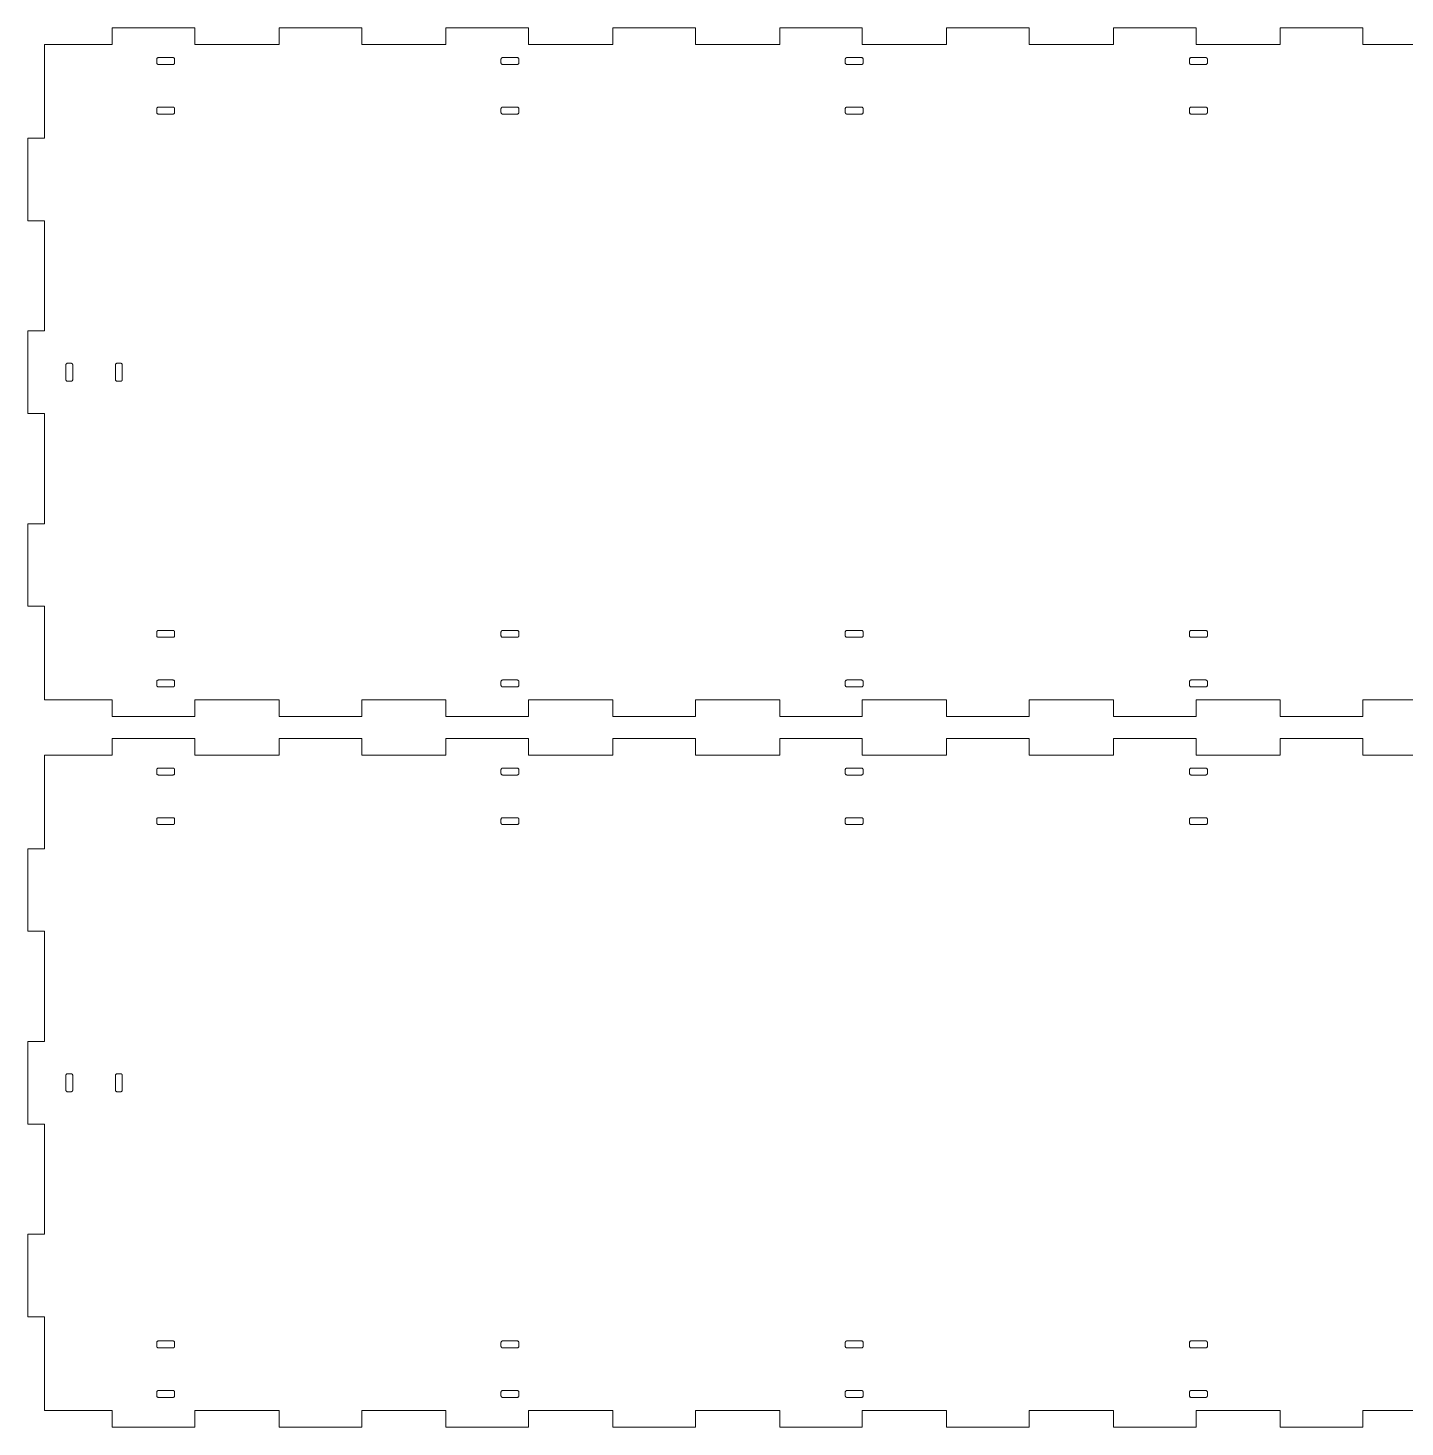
# Model space of a CAD drawing. Header units: millimetres. Extents: x 0 to 3016, y 0 to 750.
# Drawn here: x 2016 to 2516, y 0 to 508 of the extents above; entities that cross this region are included whole.
import ezdxf

# ---------------------------------------------------------------- set-up
doc = ezdxf.new("R2010")
doc.units = ezdxf.units.MM
doc.layers.add('CORTE', color=1, linetype='Continuous', lineweight=0)

msp = doc.modelspace()

# ---------------------------------------------------------------- linework, layer by layer
at = {"layer": 'CORTE'}
for points in [[(2531.294118, 502), (2500.705882, 502), (2500.705882, 508), (2470.705882, 508), (2470.705882, 502), (2440.117647, 502), (2440.117647, 508), (2410.117647, 508), (2410.117647, 502), (2379.529412, 502), (2379.529412, 508), (2349.529412, 508), (2349.529412, 502), (2318.941176, 502), (2318.941176, 508), (2288.941176, 508), (2288.941176, 502), (2258.352941, 502), (2258.352941, 508), (2228.352941, 508), (2228.352941, 502), (2197.764706, 502), (2197.764706, 508), (2167.764706, 508), (2167.764706, 502), (2137.176471, 502), (2137.176471, 508), (2107.176471, 508), (2107.176471, 502), (2076.588235, 502), (2076.588235, 508), (2046.588235, 508), (2046.588235, 502), (2022, 502), (2022, 468), (2016, 468), (2016, 438), (2022, 438), (2022, 398), (2016, 398), (2016, 368), (2022, 368), (2022, 328), (2016, 328), (2016, 298), (2022, 298), (2022, 264), (2022, 264), (2046.588235, 264), (2046.588235, 258), (2076.588235, 258), (2076.588235, 264), (2107.176471, 264), (2107.176471, 258), (2137.176471, 258), (2137.176471, 264), (2167.764706, 264), (2167.764706, 258), (2197.764706, 258), (2197.764706, 264), (2228.352941, 264), (2228.352941, 258), (2258.352941, 258), (2258.352941, 264), (2288.941176, 264), (2288.941176, 258), (2318.941176, 258), (2318.941176, 264), (2349.529412, 264), (2349.529412, 258), (2379.529412, 258), (2379.529412, 264), (2410.117647, 264), (2410.117647, 258), (2440.117647, 258), (2440.117647, 264), (2470.705882, 264), (2470.705882, 258), (2500.705882, 258), (2500.705882, 264), (2531.294118, 264)], [(2531.294118, 244), (2500.705882, 244), (2500.705882, 250), (2470.705882, 250), (2470.705882, 244), (2440.117647, 244), (2440.117647, 250), (2410.117647, 250), (2410.117647, 244), (2379.529412, 244), (2379.529412, 250), (2349.529412, 250), (2349.529412, 244), (2318.941176, 244), (2318.941176, 250), (2288.941176, 250), (2288.941176, 244), (2258.352941, 244), (2258.352941, 250), (2228.352941, 250), (2228.352941, 244), (2197.764706, 244), (2197.764706, 250), (2167.764706, 250), (2167.764706, 244), (2137.176471, 244), (2137.176471, 250), (2107.176471, 250), (2107.176471, 244), (2076.588235, 244), (2076.588235, 250), (2046.588235, 250), (2046.588235, 244), (2022, 244), (2022, 210), (2016, 210), (2016, 180), (2022, 180), (2022, 140), (2016, 140), (2016, 110), (2022, 110), (2022, 70), (2016, 70), (2016, 40), (2022, 40), (2022, 6), (2022, 6), (2046.588235, 6), (2046.588235, 0), (2076.588235, 0), (2076.588235, 6), (2107.176471, 6), (2107.176471, 0), (2137.176471, 0), (2137.176471, 6), (2167.764706, 6), (2167.764706, 0), (2197.764706, 0), (2197.764706, 6), (2228.352941, 6), (2228.352941, 0), (2258.352941, 0), (2258.352941, 6), (2288.941176, 6), (2288.941176, 0), (2318.941176, 0), (2318.941176, 6), (2349.529412, 6), (2349.529412, 0), (2379.529412, 0), (2379.529412, 6), (2410.117647, 6), (2410.117647, 0), (2440.117647, 0), (2440.117647, 6), (2470.705882, 6), (2470.705882, 0), (2500.705882, 0), (2500.705882, 6), (2531.294118, 6)]]:
    msp.add_lwpolyline(points, dxfattribs=at)
for points in [[(2069.25, 496.65), (2069.246227, 496.717179), (2069.234957, 496.783513), (2069.21633, 496.848167), (2069.190581, 496.91033), (2069.158035, 496.969219), (2069.119099, 497.024094), (2069.074264, 497.074264), (2069.024094, 497.119099), (2068.969219, 497.158035), (2068.91033, 497.190581), (2068.848167, 497.21633), (2068.783513, 497.234957), (2068.717179, 497.246227), (2068.65, 497.25), (2063.35, 497.25), (2063.282821, 497.246227), (2063.216487, 497.234957), (2063.151833, 497.21633), (2063.08967, 497.190581), (2063.030781, 497.158035), (2062.975906, 497.119099), (2062.925736, 497.074264), (2062.880901, 497.024094), (2062.841965, 496.969219), (2062.809419, 496.91033), (2062.78367, 496.848167), (2062.765043, 496.783513), (2062.753773, 496.717179), (2062.75, 496.65), (2062.75, 495.35), (2062.753773, 495.282821), (2062.765043, 495.216487), (2062.78367, 495.151833), (2062.809419, 495.08967), (2062.841965, 495.030781), (2062.880901, 494.975906), (2062.925736, 494.925736), (2062.975906, 494.880901), (2063.030781, 494.841965), (2063.08967, 494.809419), (2063.151833, 494.78367), (2063.216487, 494.765043), (2063.282821, 494.753773), (2063.35, 494.75), (2068.65, 494.75), (2068.717179, 494.753773), (2068.783513, 494.765043), (2068.848167, 494.78367), (2068.91033, 494.809419), (2068.969219, 494.841965), (2069.024094, 494.880901), (2069.074264, 494.925736), (2069.119099, 494.975906), (2069.158035, 495.030781), (2069.190581, 495.08967), (2069.21633, 495.151833), (2069.234957, 495.216487), (2069.246227, 495.282821), (2069.25, 495.35)], [(2194.25, 496.65), (2194.246227, 496.717179), (2194.234957, 496.783513), (2194.21633, 496.848167), (2194.190581, 496.91033), (2194.158035, 496.969219), (2194.119099, 497.024094), (2194.074264, 497.074264), (2194.024094, 497.119099), (2193.969219, 497.158035), (2193.91033, 497.190581), (2193.848167, 497.21633), (2193.783513, 497.234957), (2193.717179, 497.246227), (2193.65, 497.25), (2188.35, 497.25), (2188.282821, 497.246227), (2188.216487, 497.234957), (2188.151833, 497.21633), (2188.08967, 497.190581), (2188.030781, 497.158035), (2187.975906, 497.119099), (2187.925736, 497.074264), (2187.880901, 497.024094), (2187.841965, 496.969219), (2187.809419, 496.91033), (2187.78367, 496.848167), (2187.765043, 496.783513), (2187.753773, 496.717179), (2187.75, 496.65), (2187.75, 495.35), (2187.753773, 495.282821), (2187.765043, 495.216487), (2187.78367, 495.151833), (2187.809419, 495.08967), (2187.841965, 495.030781), (2187.880901, 494.975906), (2187.925736, 494.925736), (2187.975906, 494.880901), (2188.030781, 494.841965), (2188.08967, 494.809419), (2188.151833, 494.78367), (2188.216487, 494.765043), (2188.282821, 494.753773), (2188.35, 494.75), (2193.65, 494.75), (2193.717179, 494.753773), (2193.783513, 494.765043), (2193.848167, 494.78367), (2193.91033, 494.809419), (2193.969219, 494.841965), (2194.024094, 494.880901), (2194.074264, 494.925736), (2194.119099, 494.975906), (2194.158035, 495.030781), (2194.190581, 495.08967), (2194.21633, 495.151833), (2194.234957, 495.216487), (2194.246227, 495.282821), (2194.25, 495.35)], [(2319.25, 496.65), (2319.246227, 496.717179), (2319.234957, 496.783513), (2319.21633, 496.848167), (2319.190581, 496.91033), (2319.158035, 496.969219), (2319.119099, 497.024094), (2319.074264, 497.074264), (2319.024094, 497.119099), (2318.969219, 497.158035), (2318.91033, 497.190581), (2318.848167, 497.21633), (2318.783513, 497.234957), (2318.717179, 497.246227), (2318.65, 497.25), (2313.35, 497.25), (2313.282821, 497.246227), (2313.216487, 497.234957), (2313.151833, 497.21633), (2313.08967, 497.190581), (2313.030781, 497.158035), (2312.975906, 497.119099), (2312.925736, 497.074264), (2312.880901, 497.024094), (2312.841965, 496.969219), (2312.809419, 496.91033), (2312.78367, 496.848167), (2312.765043, 496.783513), (2312.753773, 496.717179), (2312.75, 496.65), (2312.75, 495.35), (2312.753773, 495.282821), (2312.765043, 495.216487), (2312.78367, 495.151833), (2312.809419, 495.08967), (2312.841965, 495.030781), (2312.880901, 494.975906), (2312.925736, 494.925736), (2312.975906, 494.880901), (2313.030781, 494.841965), (2313.08967, 494.809419), (2313.151833, 494.78367), (2313.216487, 494.765043), (2313.282821, 494.753773), (2313.35, 494.75), (2318.65, 494.75), (2318.717179, 494.753773), (2318.783513, 494.765043), (2318.848167, 494.78367), (2318.91033, 494.809419), (2318.969219, 494.841965), (2319.024094, 494.880901), (2319.074264, 494.925736), (2319.119099, 494.975906), (2319.158035, 495.030781), (2319.190581, 495.08967), (2319.21633, 495.151833), (2319.234957, 495.216487), (2319.246227, 495.282821), (2319.25, 495.35)], [(2444.25, 496.65), (2444.246227, 496.717179), (2444.234957, 496.783513), (2444.21633, 496.848167), (2444.190581, 496.91033), (2444.158035, 496.969219), (2444.119099, 497.024094), (2444.074264, 497.074264), (2444.024094, 497.119099), (2443.969219, 497.158035), (2443.91033, 497.190581), (2443.848167, 497.21633), (2443.783513, 497.234957), (2443.717179, 497.246227), (2443.65, 497.25), (2438.35, 497.25), (2438.282821, 497.246227), (2438.216487, 497.234957), (2438.151833, 497.21633), (2438.08967, 497.190581), (2438.030781, 497.158035), (2437.975906, 497.119099), (2437.925736, 497.074264), (2437.880901, 497.024094), (2437.841965, 496.969219), (2437.809419, 496.91033), (2437.78367, 496.848167), (2437.765043, 496.783513), (2437.753773, 496.717179), (2437.75, 496.65), (2437.75, 495.35), (2437.753773, 495.282821), (2437.765043, 495.216487), (2437.78367, 495.151833), (2437.809419, 495.08967), (2437.841965, 495.030781), (2437.880901, 494.975906), (2437.925736, 494.925736), (2437.975906, 494.880901), (2438.030781, 494.841965), (2438.08967, 494.809419), (2438.151833, 494.78367), (2438.216487, 494.765043), (2438.282821, 494.753773), (2438.35, 494.75), (2443.65, 494.75), (2443.717179, 494.753773), (2443.783513, 494.765043), (2443.848167, 494.78367), (2443.91033, 494.809419), (2443.969219, 494.841965), (2444.024094, 494.880901), (2444.074264, 494.925736), (2444.119099, 494.975906), (2444.158035, 495.030781), (2444.190581, 495.08967), (2444.21633, 495.151833), (2444.234957, 495.216487), (2444.246227, 495.282821), (2444.25, 495.35)], [(2069.25, 478.65), (2069.246227, 478.717179), (2069.234957, 478.783513), (2069.21633, 478.848167), (2069.190581, 478.91033), (2069.158035, 478.969219), (2069.119099, 479.024094), (2069.074264, 479.074264), (2069.024094, 479.119099), (2068.969219, 479.158035), (2068.91033, 479.190581), (2068.848167, 479.21633), (2068.783513, 479.234957), (2068.717179, 479.246227), (2068.65, 479.25), (2063.35, 479.25), (2063.282821, 479.246227), (2063.216487, 479.234957), (2063.151833, 479.21633), (2063.08967, 479.190581), (2063.030781, 479.158035), (2062.975906, 479.119099), (2062.925736, 479.074264), (2062.880901, 479.024094), (2062.841965, 478.969219), (2062.809419, 478.91033), (2062.78367, 478.848167), (2062.765043, 478.783513), (2062.753773, 478.717179), (2062.75, 478.65), (2062.75, 477.35), (2062.753773, 477.282821), (2062.765043, 477.216487), (2062.78367, 477.151833), (2062.809419, 477.08967), (2062.841965, 477.030781), (2062.880901, 476.975906), (2062.925736, 476.925736), (2062.975906, 476.880901), (2063.030781, 476.841965), (2063.08967, 476.809419), (2063.151833, 476.78367), (2063.216487, 476.765043), (2063.282821, 476.753773), (2063.35, 476.75), (2068.65, 476.75), (2068.717179, 476.753773), (2068.783513, 476.765043), (2068.848167, 476.78367), (2068.91033, 476.809419), (2068.969219, 476.841965), (2069.024094, 476.880901), (2069.074264, 476.925736), (2069.119099, 476.975906), (2069.158035, 477.030781), (2069.190581, 477.08967), (2069.21633, 477.151833), (2069.234957, 477.216487), (2069.246227, 477.282821), (2069.25, 477.35)], [(2194.25, 478.65), (2194.246227, 478.717179), (2194.234957, 478.783513), (2194.21633, 478.848167), (2194.190581, 478.91033), (2194.158035, 478.969219), (2194.119099, 479.024094), (2194.074264, 479.074264), (2194.024094, 479.119099), (2193.969219, 479.158035), (2193.91033, 479.190581), (2193.848167, 479.21633), (2193.783513, 479.234957), (2193.717179, 479.246227), (2193.65, 479.25), (2188.35, 479.25), (2188.282821, 479.246227), (2188.216487, 479.234957), (2188.151833, 479.21633), (2188.08967, 479.190581), (2188.030781, 479.158035), (2187.975906, 479.119099), (2187.925736, 479.074264), (2187.880901, 479.024094), (2187.841965, 478.969219), (2187.809419, 478.91033), (2187.78367, 478.848167), (2187.765043, 478.783513), (2187.753773, 478.717179), (2187.75, 478.65), (2187.75, 477.35), (2187.753773, 477.282821), (2187.765043, 477.216487), (2187.78367, 477.151833), (2187.809419, 477.08967), (2187.841965, 477.030781), (2187.880901, 476.975906), (2187.925736, 476.925736), (2187.975906, 476.880901), (2188.030781, 476.841965), (2188.08967, 476.809419), (2188.151833, 476.78367), (2188.216487, 476.765043), (2188.282821, 476.753773), (2188.35, 476.75), (2193.65, 476.75), (2193.717179, 476.753773), (2193.783513, 476.765043), (2193.848167, 476.78367), (2193.91033, 476.809419), (2193.969219, 476.841965), (2194.024094, 476.880901), (2194.074264, 476.925736), (2194.119099, 476.975906), (2194.158035, 477.030781), (2194.190581, 477.08967), (2194.21633, 477.151833), (2194.234957, 477.216487), (2194.246227, 477.282821), (2194.25, 477.35)], [(2319.25, 478.65), (2319.246227, 478.717179), (2319.234957, 478.783513), (2319.21633, 478.848167), (2319.190581, 478.91033), (2319.158035, 478.969219), (2319.119099, 479.024094), (2319.074264, 479.074264), (2319.024094, 479.119099), (2318.969219, 479.158035), (2318.91033, 479.190581), (2318.848167, 479.21633), (2318.783513, 479.234957), (2318.717179, 479.246227), (2318.65, 479.25), (2313.35, 479.25), (2313.282821, 479.246227), (2313.216487, 479.234957), (2313.151833, 479.21633), (2313.08967, 479.190581), (2313.030781, 479.158035), (2312.975906, 479.119099), (2312.925736, 479.074264), (2312.880901, 479.024094), (2312.841965, 478.969219), (2312.809419, 478.91033), (2312.78367, 478.848167), (2312.765043, 478.783513), (2312.753773, 478.717179), (2312.75, 478.65), (2312.75, 477.35), (2312.753773, 477.282821), (2312.765043, 477.216487), (2312.78367, 477.151833), (2312.809419, 477.08967), (2312.841965, 477.030781), (2312.880901, 476.975906), (2312.925736, 476.925736), (2312.975906, 476.880901), (2313.030781, 476.841965), (2313.08967, 476.809419), (2313.151833, 476.78367), (2313.216487, 476.765043), (2313.282821, 476.753773), (2313.35, 476.75), (2318.65, 476.75), (2318.717179, 476.753773), (2318.783513, 476.765043), (2318.848167, 476.78367), (2318.91033, 476.809419), (2318.969219, 476.841965), (2319.024094, 476.880901), (2319.074264, 476.925736), (2319.119099, 476.975906), (2319.158035, 477.030781), (2319.190581, 477.08967), (2319.21633, 477.151833), (2319.234957, 477.216487), (2319.246227, 477.282821), (2319.25, 477.35)], [(2444.25, 478.65), (2444.246227, 478.717179), (2444.234957, 478.783513), (2444.21633, 478.848167), (2444.190581, 478.91033), (2444.158035, 478.969219), (2444.119099, 479.024094), (2444.074264, 479.074264), (2444.024094, 479.119099), (2443.969219, 479.158035), (2443.91033, 479.190581), (2443.848167, 479.21633), (2443.783513, 479.234957), (2443.717179, 479.246227), (2443.65, 479.25), (2438.35, 479.25), (2438.282821, 479.246227), (2438.216487, 479.234957), (2438.151833, 479.21633), (2438.08967, 479.190581), (2438.030781, 479.158035), (2437.975906, 479.119099), (2437.925736, 479.074264), (2437.880901, 479.024094), (2437.841965, 478.969219), (2437.809419, 478.91033), (2437.78367, 478.848167), (2437.765043, 478.783513), (2437.753773, 478.717179), (2437.75, 478.65), (2437.75, 477.35), (2437.753773, 477.282821), (2437.765043, 477.216487), (2437.78367, 477.151833), (2437.809419, 477.08967), (2437.841965, 477.030781), (2437.880901, 476.975906), (2437.925736, 476.925736), (2437.975906, 476.880901), (2438.030781, 476.841965), (2438.08967, 476.809419), (2438.151833, 476.78367), (2438.216487, 476.765043), (2438.282821, 476.753773), (2438.35, 476.75), (2443.65, 476.75), (2443.717179, 476.753773), (2443.783513, 476.765043), (2443.848167, 476.78367), (2443.91033, 476.809419), (2443.969219, 476.841965), (2444.024094, 476.880901), (2444.074264, 476.925736), (2444.119099, 476.975906), (2444.158035, 477.030781), (2444.190581, 477.08967), (2444.21633, 477.151833), (2444.234957, 477.216487), (2444.246227, 477.282821), (2444.25, 477.35)], [(2032.25, 385.65), (2032.246227, 385.717179), (2032.234957, 385.783513), (2032.21633, 385.848167), (2032.190581, 385.91033), (2032.158035, 385.969219), (2032.119099, 386.024094), (2032.074264, 386.074264), (2032.024094, 386.119099), (2031.969219, 386.158035), (2031.91033, 386.190581), (2031.848167, 386.21633), (2031.783513, 386.234957), (2031.717179, 386.246227), (2031.65, 386.25), (2030.35, 386.25), (2030.282821, 386.246227), (2030.216487, 386.234957), (2030.151833, 386.21633), (2030.08967, 386.190581), (2030.030781, 386.158035), (2029.975906, 386.119099), (2029.925736, 386.074264), (2029.880901, 386.024094), (2029.841965, 385.969219), (2029.809419, 385.91033), (2029.78367, 385.848167), (2029.765043, 385.783513), (2029.753773, 385.717179), (2029.75, 385.65), (2029.75, 380.35), (2029.753773, 380.282821), (2029.765043, 380.216487), (2029.78367, 380.151833), (2029.809419, 380.08967), (2029.841965, 380.030781), (2029.880901, 379.975906), (2029.925736, 379.925736), (2029.975906, 379.880901), (2030.030781, 379.841965), (2030.08967, 379.809419), (2030.151833, 379.78367), (2030.216487, 379.765043), (2030.282821, 379.753773), (2030.35, 379.75), (2031.65, 379.75), (2031.717179, 379.753773), (2031.783513, 379.765043), (2031.848167, 379.78367), (2031.91033, 379.809419), (2031.969219, 379.841965), (2032.024094, 379.880901), (2032.074264, 379.925736), (2032.119099, 379.975906), (2032.158035, 380.030781), (2032.190581, 380.08967), (2032.21633, 380.151833), (2032.234957, 380.216487), (2032.246227, 380.282821), (2032.25, 380.35)], [(2050.25, 385.65), (2050.246227, 385.717179), (2050.234957, 385.783513), (2050.21633, 385.848167), (2050.190581, 385.91033), (2050.158035, 385.969219), (2050.119099, 386.024094), (2050.074264, 386.074264), (2050.024094, 386.119099), (2049.969219, 386.158035), (2049.91033, 386.190581), (2049.848167, 386.21633), (2049.783513, 386.234957), (2049.717179, 386.246227), (2049.65, 386.25), (2048.35, 386.25), (2048.282821, 386.246227), (2048.216487, 386.234957), (2048.151833, 386.21633), (2048.08967, 386.190581), (2048.030781, 386.158035), (2047.975906, 386.119099), (2047.925736, 386.074264), (2047.880901, 386.024094), (2047.841965, 385.969219), (2047.809419, 385.91033), (2047.78367, 385.848167), (2047.765043, 385.783513), (2047.753773, 385.717179), (2047.75, 385.65), (2047.75, 380.35), (2047.753773, 380.282821), (2047.765043, 380.216487), (2047.78367, 380.151833), (2047.809419, 380.08967), (2047.841965, 380.030781), (2047.880901, 379.975906), (2047.925736, 379.925736), (2047.975906, 379.880901), (2048.030781, 379.841965), (2048.08967, 379.809419), (2048.151833, 379.78367), (2048.216487, 379.765043), (2048.282821, 379.753773), (2048.35, 379.75), (2049.65, 379.75), (2049.717179, 379.753773), (2049.783513, 379.765043), (2049.848167, 379.78367), (2049.91033, 379.809419), (2049.969219, 379.841965), (2050.024094, 379.880901), (2050.074264, 379.925736), (2050.119099, 379.975906), (2050.158035, 380.030781), (2050.190581, 380.08967), (2050.21633, 380.151833), (2050.234957, 380.216487), (2050.246227, 380.282821), (2050.25, 380.35)], [(2069.25, 288.65), (2069.246227, 288.717179), (2069.234957, 288.783513), (2069.21633, 288.848167), (2069.190581, 288.91033), (2069.158035, 288.969219), (2069.119099, 289.024094), (2069.074264, 289.074264), (2069.024094, 289.119099), (2068.969219, 289.158035), (2068.91033, 289.190581), (2068.848167, 289.21633), (2068.783513, 289.234957), (2068.717179, 289.246227), (2068.65, 289.25), (2063.35, 289.25), (2063.282821, 289.246227), (2063.216487, 289.234957), (2063.151833, 289.21633), (2063.08967, 289.190581), (2063.030781, 289.158035), (2062.975906, 289.119099), (2062.925736, 289.074264), (2062.880901, 289.024094), (2062.841965, 288.969219), (2062.809419, 288.91033), (2062.78367, 288.848167), (2062.765043, 288.783513), (2062.753773, 288.717179), (2062.75, 288.65), (2062.75, 287.35), (2062.753773, 287.282821), (2062.765043, 287.216487), (2062.78367, 287.151833), (2062.809419, 287.08967), (2062.841965, 287.030781), (2062.880901, 286.975906), (2062.925736, 286.925736), (2062.975906, 286.880901), (2063.030781, 286.841965), (2063.08967, 286.809419), (2063.151833, 286.78367), (2063.216487, 286.765043), (2063.282821, 286.753773), (2063.35, 286.75), (2068.65, 286.75), (2068.717179, 286.753773), (2068.783513, 286.765043), (2068.848167, 286.78367), (2068.91033, 286.809419), (2068.969219, 286.841965), (2069.024094, 286.880901), (2069.074264, 286.925736), (2069.119099, 286.975906), (2069.158035, 287.030781), (2069.190581, 287.08967), (2069.21633, 287.151833), (2069.234957, 287.216487), (2069.246227, 287.282821), (2069.25, 287.35)], [(2194.25, 288.65), (2194.246227, 288.717179), (2194.234957, 288.783513), (2194.21633, 288.848167), (2194.190581, 288.91033), (2194.158035, 288.969219), (2194.119099, 289.024094), (2194.074264, 289.074264), (2194.024094, 289.119099), (2193.969219, 289.158035), (2193.91033, 289.190581), (2193.848167, 289.21633), (2193.783513, 289.234957), (2193.717179, 289.246227), (2193.65, 289.25), (2188.35, 289.25), (2188.282821, 289.246227), (2188.216487, 289.234957), (2188.151833, 289.21633), (2188.08967, 289.190581), (2188.030781, 289.158035), (2187.975906, 289.119099), (2187.925736, 289.074264), (2187.880901, 289.024094), (2187.841965, 288.969219), (2187.809419, 288.91033), (2187.78367, 288.848167), (2187.765043, 288.783513), (2187.753773, 288.717179), (2187.75, 288.65), (2187.75, 287.35), (2187.753773, 287.282821), (2187.765043, 287.216487), (2187.78367, 287.151833), (2187.809419, 287.08967), (2187.841965, 287.030781), (2187.880901, 286.975906), (2187.925736, 286.925736), (2187.975906, 286.880901), (2188.030781, 286.841965), (2188.08967, 286.809419), (2188.151833, 286.78367), (2188.216487, 286.765043), (2188.282821, 286.753773), (2188.35, 286.75), (2193.65, 286.75), (2193.717179, 286.753773), (2193.783513, 286.765043), (2193.848167, 286.78367), (2193.91033, 286.809419), (2193.969219, 286.841965), (2194.024094, 286.880901), (2194.074264, 286.925736), (2194.119099, 286.975906), (2194.158035, 287.030781), (2194.190581, 287.08967), (2194.21633, 287.151833), (2194.234957, 287.216487), (2194.246227, 287.282821), (2194.25, 287.35)], [(2319.25, 288.65), (2319.246227, 288.717179), (2319.234957, 288.783513), (2319.21633, 288.848167), (2319.190581, 288.91033), (2319.158035, 288.969219), (2319.119099, 289.024094), (2319.074264, 289.074264), (2319.024094, 289.119099), (2318.969219, 289.158035), (2318.91033, 289.190581), (2318.848167, 289.21633), (2318.783513, 289.234957), (2318.717179, 289.246227), (2318.65, 289.25), (2313.35, 289.25), (2313.282821, 289.246227), (2313.216487, 289.234957), (2313.151833, 289.21633), (2313.08967, 289.190581), (2313.030781, 289.158035), (2312.975906, 289.119099), (2312.925736, 289.074264), (2312.880901, 289.024094), (2312.841965, 288.969219), (2312.809419, 288.91033), (2312.78367, 288.848167), (2312.765043, 288.783513), (2312.753773, 288.717179), (2312.75, 288.65), (2312.75, 287.35), (2312.753773, 287.282821), (2312.765043, 287.216487), (2312.78367, 287.151833), (2312.809419, 287.08967), (2312.841965, 287.030781), (2312.880901, 286.975906), (2312.925736, 286.925736), (2312.975906, 286.880901), (2313.030781, 286.841965), (2313.08967, 286.809419), (2313.151833, 286.78367), (2313.216487, 286.765043), (2313.282821, 286.753773), (2313.35, 286.75), (2318.65, 286.75), (2318.717179, 286.753773), (2318.783513, 286.765043), (2318.848167, 286.78367), (2318.91033, 286.809419), (2318.969219, 286.841965), (2319.024094, 286.880901), (2319.074264, 286.925736), (2319.119099, 286.975906), (2319.158035, 287.030781), (2319.190581, 287.08967), (2319.21633, 287.151833), (2319.234957, 287.216487), (2319.246227, 287.282821), (2319.25, 287.35)], [(2444.25, 288.65), (2444.246227, 288.717179), (2444.234957, 288.783513), (2444.21633, 288.848167), (2444.190581, 288.91033), (2444.158035, 288.969219), (2444.119099, 289.024094), (2444.074264, 289.074264), (2444.024094, 289.119099), (2443.969219, 289.158035), (2443.91033, 289.190581), (2443.848167, 289.21633), (2443.783513, 289.234957), (2443.717179, 289.246227), (2443.65, 289.25), (2438.35, 289.25), (2438.282821, 289.246227), (2438.216487, 289.234957), (2438.151833, 289.21633), (2438.08967, 289.190581), (2438.030781, 289.158035), (2437.975906, 289.119099), (2437.925736, 289.074264), (2437.880901, 289.024094), (2437.841965, 288.969219), (2437.809419, 288.91033), (2437.78367, 288.848167), (2437.765043, 288.783513), (2437.753773, 288.717179), (2437.75, 288.65), (2437.75, 287.35), (2437.753773, 287.282821), (2437.765043, 287.216487), (2437.78367, 287.151833), (2437.809419, 287.08967), (2437.841965, 287.030781), (2437.880901, 286.975906), (2437.925736, 286.925736), (2437.975906, 286.880901), (2438.030781, 286.841965), (2438.08967, 286.809419), (2438.151833, 286.78367), (2438.216487, 286.765043), (2438.282821, 286.753773), (2438.35, 286.75), (2443.65, 286.75), (2443.717179, 286.753773), (2443.783513, 286.765043), (2443.848167, 286.78367), (2443.91033, 286.809419), (2443.969219, 286.841965), (2444.024094, 286.880901), (2444.074264, 286.925736), (2444.119099, 286.975906), (2444.158035, 287.030781), (2444.190581, 287.08967), (2444.21633, 287.151833), (2444.234957, 287.216487), (2444.246227, 287.282821), (2444.25, 287.35)], [(2069.25, 270.65), (2069.246227, 270.717179), (2069.234957, 270.783513), (2069.21633, 270.848167), (2069.190581, 270.91033), (2069.158035, 270.969219), (2069.119099, 271.024094), (2069.074264, 271.074264), (2069.024094, 271.119099), (2068.969219, 271.158035), (2068.91033, 271.190581), (2068.848167, 271.21633), (2068.783513, 271.234957), (2068.717179, 271.246227), (2068.65, 271.25), (2063.35, 271.25), (2063.282821, 271.246227), (2063.216487, 271.234957), (2063.151833, 271.21633), (2063.08967, 271.190581), (2063.030781, 271.158035), (2062.975906, 271.119099), (2062.925736, 271.074264), (2062.880901, 271.024094), (2062.841965, 270.969219), (2062.809419, 270.91033), (2062.78367, 270.848167), (2062.765043, 270.783513), (2062.753773, 270.717179), (2062.75, 270.65), (2062.75, 269.35), (2062.753773, 269.282821), (2062.765043, 269.216487), (2062.78367, 269.151833), (2062.809419, 269.08967), (2062.841965, 269.030781), (2062.880901, 268.975906), (2062.925736, 268.925736), (2062.975906, 268.880901), (2063.030781, 268.841965), (2063.08967, 268.809419), (2063.151833, 268.78367), (2063.216487, 268.765043), (2063.282821, 268.753773), (2063.35, 268.75), (2068.65, 268.75), (2068.717179, 268.753773), (2068.783513, 268.765043), (2068.848167, 268.78367), (2068.91033, 268.809419), (2068.969219, 268.841965), (2069.024094, 268.880901), (2069.074264, 268.925736), (2069.119099, 268.975906), (2069.158035, 269.030781), (2069.190581, 269.08967), (2069.21633, 269.151833), (2069.234957, 269.216487), (2069.246227, 269.282821), (2069.25, 269.35)], [(2194.25, 270.65), (2194.246227, 270.717179), (2194.234957, 270.783513), (2194.21633, 270.848167), (2194.190581, 270.91033), (2194.158035, 270.969219), (2194.119099, 271.024094), (2194.074264, 271.074264), (2194.024094, 271.119099), (2193.969219, 271.158035), (2193.91033, 271.190581), (2193.848167, 271.21633), (2193.783513, 271.234957), (2193.717179, 271.246227), (2193.65, 271.25), (2188.35, 271.25), (2188.282821, 271.246227), (2188.216487, 271.234957), (2188.151833, 271.21633), (2188.08967, 271.190581), (2188.030781, 271.158035), (2187.975906, 271.119099), (2187.925736, 271.074264), (2187.880901, 271.024094), (2187.841965, 270.969219), (2187.809419, 270.91033), (2187.78367, 270.848167), (2187.765043, 270.783513), (2187.753773, 270.717179), (2187.75, 270.65), (2187.75, 269.35), (2187.753773, 269.282821), (2187.765043, 269.216487), (2187.78367, 269.151833), (2187.809419, 269.08967), (2187.841965, 269.030781), (2187.880901, 268.975906), (2187.925736, 268.925736), (2187.975906, 268.880901), (2188.030781, 268.841965), (2188.08967, 268.809419), (2188.151833, 268.78367), (2188.216487, 268.765043), (2188.282821, 268.753773), (2188.35, 268.75), (2193.65, 268.75), (2193.717179, 268.753773), (2193.783513, 268.765043), (2193.848167, 268.78367), (2193.91033, 268.809419), (2193.969219, 268.841965), (2194.024094, 268.880901), (2194.074264, 268.925736), (2194.119099, 268.975906), (2194.158035, 269.030781), (2194.190581, 269.08967), (2194.21633, 269.151833), (2194.234957, 269.216487), (2194.246227, 269.282821), (2194.25, 269.35)], [(2319.25, 270.65), (2319.246227, 270.717179), (2319.234957, 270.783513), (2319.21633, 270.848167), (2319.190581, 270.91033), (2319.158035, 270.969219), (2319.119099, 271.024094), (2319.074264, 271.074264), (2319.024094, 271.119099), (2318.969219, 271.158035), (2318.91033, 271.190581), (2318.848167, 271.21633), (2318.783513, 271.234957), (2318.717179, 271.246227), (2318.65, 271.25), (2313.35, 271.25), (2313.282821, 271.246227), (2313.216487, 271.234957), (2313.151833, 271.21633), (2313.08967, 271.190581), (2313.030781, 271.158035), (2312.975906, 271.119099), (2312.925736, 271.074264), (2312.880901, 271.024094), (2312.841965, 270.969219), (2312.809419, 270.91033), (2312.78367, 270.848167), (2312.765043, 270.783513), (2312.753773, 270.717179), (2312.75, 270.65), (2312.75, 269.35), (2312.753773, 269.282821), (2312.765043, 269.216487), (2312.78367, 269.151833), (2312.809419, 269.08967), (2312.841965, 269.030781), (2312.880901, 268.975906), (2312.925736, 268.925736), (2312.975906, 268.880901), (2313.030781, 268.841965), (2313.08967, 268.809419), (2313.151833, 268.78367), (2313.216487, 268.765043), (2313.282821, 268.753773), (2313.35, 268.75), (2318.65, 268.75), (2318.717179, 268.753773), (2318.783513, 268.765043), (2318.848167, 268.78367), (2318.91033, 268.809419), (2318.969219, 268.841965), (2319.024094, 268.880901), (2319.074264, 268.925736), (2319.119099, 268.975906), (2319.158035, 269.030781), (2319.190581, 269.08967), (2319.21633, 269.151833), (2319.234957, 269.216487), (2319.246227, 269.282821), (2319.25, 269.35)], [(2444.25, 270.65), (2444.246227, 270.717179), (2444.234957, 270.783513), (2444.21633, 270.848167), (2444.190581, 270.91033), (2444.158035, 270.969219), (2444.119099, 271.024094), (2444.074264, 271.074264), (2444.024094, 271.119099), (2443.969219, 271.158035), (2443.91033, 271.190581), (2443.848167, 271.21633), (2443.783513, 271.234957), (2443.717179, 271.246227), (2443.65, 271.25), (2438.35, 271.25), (2438.282821, 271.246227), (2438.216487, 271.234957), (2438.151833, 271.21633), (2438.08967, 271.190581), (2438.030781, 271.158035), (2437.975906, 271.119099), (2437.925736, 271.074264), (2437.880901, 271.024094), (2437.841965, 270.969219), (2437.809419, 270.91033), (2437.78367, 270.848167), (2437.765043, 270.783513), (2437.753773, 270.717179), (2437.75, 270.65), (2437.75, 269.35), (2437.753773, 269.282821), (2437.765043, 269.216487), (2437.78367, 269.151833), (2437.809419, 269.08967), (2437.841965, 269.030781), (2437.880901, 268.975906), (2437.925736, 268.925736), (2437.975906, 268.880901), (2438.030781, 268.841965), (2438.08967, 268.809419), (2438.151833, 268.78367), (2438.216487, 268.765043), (2438.282821, 268.753773), (2438.35, 268.75), (2443.65, 268.75), (2443.717179, 268.753773), (2443.783513, 268.765043), (2443.848167, 268.78367), (2443.91033, 268.809419), (2443.969219, 268.841965), (2444.024094, 268.880901), (2444.074264, 268.925736), (2444.119099, 268.975906), (2444.158035, 269.030781), (2444.190581, 269.08967), (2444.21633, 269.151833), (2444.234957, 269.216487), (2444.246227, 269.282821), (2444.25, 269.35)], [(2069.25, 238.65), (2069.246227, 238.717179), (2069.234957, 238.783513), (2069.21633, 238.848167), (2069.190581, 238.91033), (2069.158035, 238.969219), (2069.119099, 239.024094), (2069.074264, 239.074264), (2069.024094, 239.119099), (2068.969219, 239.158035), (2068.91033, 239.190581), (2068.848167, 239.21633), (2068.783513, 239.234957), (2068.717179, 239.246227), (2068.65, 239.25), (2063.35, 239.25), (2063.282821, 239.246227), (2063.216487, 239.234957), (2063.151833, 239.21633), (2063.08967, 239.190581), (2063.030781, 239.158035), (2062.975906, 239.119099), (2062.925736, 239.074264), (2062.880901, 239.024094), (2062.841965, 238.969219), (2062.809419, 238.91033), (2062.78367, 238.848167), (2062.765043, 238.783513), (2062.753773, 238.717179), (2062.75, 238.65), (2062.75, 237.35), (2062.753773, 237.282821), (2062.765043, 237.216487), (2062.78367, 237.151833), (2062.809419, 237.08967), (2062.841965, 237.030781), (2062.880901, 236.975906), (2062.925736, 236.925736), (2062.975906, 236.880901), (2063.030781, 236.841965), (2063.08967, 236.809419), (2063.151833, 236.78367), (2063.216487, 236.765043), (2063.282821, 236.753773), (2063.35, 236.75), (2068.65, 236.75), (2068.717179, 236.753773), (2068.783513, 236.765043), (2068.848167, 236.78367), (2068.91033, 236.809419), (2068.969219, 236.841965), (2069.024094, 236.880901), (2069.074264, 236.925736), (2069.119099, 236.975906), (2069.158035, 237.030781), (2069.190581, 237.08967), (2069.21633, 237.151833), (2069.234957, 237.216487), (2069.246227, 237.282821), (2069.25, 237.35)], [(2194.25, 238.65), (2194.246227, 238.717179), (2194.234957, 238.783513), (2194.21633, 238.848167), (2194.190581, 238.91033), (2194.158035, 238.969219), (2194.119099, 239.024094), (2194.074264, 239.074264), (2194.024094, 239.119099), (2193.969219, 239.158035), (2193.91033, 239.190581), (2193.848167, 239.21633), (2193.783513, 239.234957), (2193.717179, 239.246227), (2193.65, 239.25), (2188.35, 239.25), (2188.282821, 239.246227), (2188.216487, 239.234957), (2188.151833, 239.21633), (2188.08967, 239.190581), (2188.030781, 239.158035), (2187.975906, 239.119099), (2187.925736, 239.074264), (2187.880901, 239.024094), (2187.841965, 238.969219), (2187.809419, 238.91033), (2187.78367, 238.848167), (2187.765043, 238.783513), (2187.753773, 238.717179), (2187.75, 238.65), (2187.75, 237.35), (2187.753773, 237.282821), (2187.765043, 237.216487), (2187.78367, 237.151833), (2187.809419, 237.08967), (2187.841965, 237.030781), (2187.880901, 236.975906), (2187.925736, 236.925736), (2187.975906, 236.880901), (2188.030781, 236.841965), (2188.08967, 236.809419), (2188.151833, 236.78367), (2188.216487, 236.765043), (2188.282821, 236.753773), (2188.35, 236.75), (2193.65, 236.75), (2193.717179, 236.753773), (2193.783513, 236.765043), (2193.848167, 236.78367), (2193.91033, 236.809419), (2193.969219, 236.841965), (2194.024094, 236.880901), (2194.074264, 236.925736), (2194.119099, 236.975906), (2194.158035, 237.030781), (2194.190581, 237.08967), (2194.21633, 237.151833), (2194.234957, 237.216487), (2194.246227, 237.282821), (2194.25, 237.35)], [(2319.25, 238.65), (2319.246227, 238.717179), (2319.234957, 238.783513), (2319.21633, 238.848167), (2319.190581, 238.91033), (2319.158035, 238.969219), (2319.119099, 239.024094), (2319.074264, 239.074264), (2319.024094, 239.119099), (2318.969219, 239.158035), (2318.91033, 239.190581), (2318.848167, 239.21633), (2318.783513, 239.234957), (2318.717179, 239.246227), (2318.65, 239.25), (2313.35, 239.25), (2313.282821, 239.246227), (2313.216487, 239.234957), (2313.151833, 239.21633), (2313.08967, 239.190581), (2313.030781, 239.158035), (2312.975906, 239.119099), (2312.925736, 239.074264), (2312.880901, 239.024094), (2312.841965, 238.969219), (2312.809419, 238.91033), (2312.78367, 238.848167), (2312.765043, 238.783513), (2312.753773, 238.717179), (2312.75, 238.65), (2312.75, 237.35), (2312.753773, 237.282821), (2312.765043, 237.216487), (2312.78367, 237.151833), (2312.809419, 237.08967), (2312.841965, 237.030781), (2312.880901, 236.975906), (2312.925736, 236.925736), (2312.975906, 236.880901), (2313.030781, 236.841965), (2313.08967, 236.809419), (2313.151833, 236.78367), (2313.216487, 236.765043), (2313.282821, 236.753773), (2313.35, 236.75), (2318.65, 236.75), (2318.717179, 236.753773), (2318.783513, 236.765043), (2318.848167, 236.78367), (2318.91033, 236.809419), (2318.969219, 236.841965), (2319.024094, 236.880901), (2319.074264, 236.925736), (2319.119099, 236.975906), (2319.158035, 237.030781), (2319.190581, 237.08967), (2319.21633, 237.151833), (2319.234957, 237.216487), (2319.246227, 237.282821), (2319.25, 237.35)], [(2444.25, 238.65), (2444.246227, 238.717179), (2444.234957, 238.783513), (2444.21633, 238.848167), (2444.190581, 238.91033), (2444.158035, 238.969219), (2444.119099, 239.024094), (2444.074264, 239.074264), (2444.024094, 239.119099), (2443.969219, 239.158035), (2443.91033, 239.190581), (2443.848167, 239.21633), (2443.783513, 239.234957), (2443.717179, 239.246227), (2443.65, 239.25), (2438.35, 239.25), (2438.282821, 239.246227), (2438.216487, 239.234957), (2438.151833, 239.21633), (2438.08967, 239.190581), (2438.030781, 239.158035), (2437.975906, 239.119099), (2437.925736, 239.074264), (2437.880901, 239.024094), (2437.841965, 238.969219), (2437.809419, 238.91033), (2437.78367, 238.848167), (2437.765043, 238.783513), (2437.753773, 238.717179), (2437.75, 238.65), (2437.75, 237.35), (2437.753773, 237.282821), (2437.765043, 237.216487), (2437.78367, 237.151833), (2437.809419, 237.08967), (2437.841965, 237.030781), (2437.880901, 236.975906), (2437.925736, 236.925736), (2437.975906, 236.880901), (2438.030781, 236.841965), (2438.08967, 236.809419), (2438.151833, 236.78367), (2438.216487, 236.765043), (2438.282821, 236.753773), (2438.35, 236.75), (2443.65, 236.75), (2443.717179, 236.753773), (2443.783513, 236.765043), (2443.848167, 236.78367), (2443.91033, 236.809419), (2443.969219, 236.841965), (2444.024094, 236.880901), (2444.074264, 236.925736), (2444.119099, 236.975906), (2444.158035, 237.030781), (2444.190581, 237.08967), (2444.21633, 237.151833), (2444.234957, 237.216487), (2444.246227, 237.282821), (2444.25, 237.35)], [(2069.25, 220.65), (2069.246227, 220.717179), (2069.234957, 220.783513), (2069.21633, 220.848167), (2069.190581, 220.91033), (2069.158035, 220.969219), (2069.119099, 221.024094), (2069.074264, 221.074264), (2069.024094, 221.119099), (2068.969219, 221.158035), (2068.91033, 221.190581), (2068.848167, 221.21633), (2068.783513, 221.234957), (2068.717179, 221.246227), (2068.65, 221.25), (2063.35, 221.25), (2063.282821, 221.246227), (2063.216487, 221.234957), (2063.151833, 221.21633), (2063.08967, 221.190581), (2063.030781, 221.158035), (2062.975906, 221.119099), (2062.925736, 221.074264), (2062.880901, 221.024094), (2062.841965, 220.969219), (2062.809419, 220.91033), (2062.78367, 220.848167), (2062.765043, 220.783513), (2062.753773, 220.717179), (2062.75, 220.65), (2062.75, 219.35), (2062.753773, 219.282821), (2062.765043, 219.216487), (2062.78367, 219.151833), (2062.809419, 219.08967), (2062.841965, 219.030781), (2062.880901, 218.975906), (2062.925736, 218.925736), (2062.975906, 218.880901), (2063.030781, 218.841965), (2063.08967, 218.809419), (2063.151833, 218.78367), (2063.216487, 218.765043), (2063.282821, 218.753773), (2063.35, 218.75), (2068.65, 218.75), (2068.717179, 218.753773), (2068.783513, 218.765043), (2068.848167, 218.78367), (2068.91033, 218.809419), (2068.969219, 218.841965), (2069.024094, 218.880901), (2069.074264, 218.925736), (2069.119099, 218.975906), (2069.158035, 219.030781), (2069.190581, 219.08967), (2069.21633, 219.151833), (2069.234957, 219.216487), (2069.246227, 219.282821), (2069.25, 219.35)], [(2194.25, 220.65), (2194.246227, 220.717179), (2194.234957, 220.783513), (2194.21633, 220.848167), (2194.190581, 220.91033), (2194.158035, 220.969219), (2194.119099, 221.024094), (2194.074264, 221.074264), (2194.024094, 221.119099), (2193.969219, 221.158035), (2193.91033, 221.190581), (2193.848167, 221.21633), (2193.783513, 221.234957), (2193.717179, 221.246227), (2193.65, 221.25), (2188.35, 221.25), (2188.282821, 221.246227), (2188.216487, 221.234957), (2188.151833, 221.21633), (2188.08967, 221.190581), (2188.030781, 221.158035), (2187.975906, 221.119099), (2187.925736, 221.074264), (2187.880901, 221.024094), (2187.841965, 220.969219), (2187.809419, 220.91033), (2187.78367, 220.848167), (2187.765043, 220.783513), (2187.753773, 220.717179), (2187.75, 220.65), (2187.75, 219.35), (2187.753773, 219.282821), (2187.765043, 219.216487), (2187.78367, 219.151833), (2187.809419, 219.08967), (2187.841965, 219.030781), (2187.880901, 218.975906), (2187.925736, 218.925736), (2187.975906, 218.880901), (2188.030781, 218.841965), (2188.08967, 218.809419), (2188.151833, 218.78367), (2188.216487, 218.765043), (2188.282821, 218.753773), (2188.35, 218.75), (2193.65, 218.75), (2193.717179, 218.753773), (2193.783513, 218.765043), (2193.848167, 218.78367), (2193.91033, 218.809419), (2193.969219, 218.841965), (2194.024094, 218.880901), (2194.074264, 218.925736), (2194.119099, 218.975906), (2194.158035, 219.030781), (2194.190581, 219.08967), (2194.21633, 219.151833), (2194.234957, 219.216487), (2194.246227, 219.282821), (2194.25, 219.35)], [(2319.25, 220.65), (2319.246227, 220.717179), (2319.234957, 220.783513), (2319.21633, 220.848167), (2319.190581, 220.91033), (2319.158035, 220.969219), (2319.119099, 221.024094), (2319.074264, 221.074264), (2319.024094, 221.119099), (2318.969219, 221.158035), (2318.91033, 221.190581), (2318.848167, 221.21633), (2318.783513, 221.234957), (2318.717179, 221.246227), (2318.65, 221.25), (2313.35, 221.25), (2313.282821, 221.246227), (2313.216487, 221.234957), (2313.151833, 221.21633), (2313.08967, 221.190581), (2313.030781, 221.158035), (2312.975906, 221.119099), (2312.925736, 221.074264), (2312.880901, 221.024094), (2312.841965, 220.969219), (2312.809419, 220.91033), (2312.78367, 220.848167), (2312.765043, 220.783513), (2312.753773, 220.717179), (2312.75, 220.65), (2312.75, 219.35), (2312.753773, 219.282821), (2312.765043, 219.216487), (2312.78367, 219.151833), (2312.809419, 219.08967), (2312.841965, 219.030781), (2312.880901, 218.975906), (2312.925736, 218.925736), (2312.975906, 218.880901), (2313.030781, 218.841965), (2313.08967, 218.809419), (2313.151833, 218.78367), (2313.216487, 218.765043), (2313.282821, 218.753773), (2313.35, 218.75), (2318.65, 218.75), (2318.717179, 218.753773), (2318.783513, 218.765043), (2318.848167, 218.78367), (2318.91033, 218.809419), (2318.969219, 218.841965), (2319.024094, 218.880901), (2319.074264, 218.925736), (2319.119099, 218.975906), (2319.158035, 219.030781), (2319.190581, 219.08967), (2319.21633, 219.151833), (2319.234957, 219.216487), (2319.246227, 219.282821), (2319.25, 219.35)], [(2444.25, 220.65), (2444.246227, 220.717179), (2444.234957, 220.783513), (2444.21633, 220.848167), (2444.190581, 220.91033), (2444.158035, 220.969219), (2444.119099, 221.024094), (2444.074264, 221.074264), (2444.024094, 221.119099), (2443.969219, 221.158035), (2443.91033, 221.190581), (2443.848167, 221.21633), (2443.783513, 221.234957), (2443.717179, 221.246227), (2443.65, 221.25), (2438.35, 221.25), (2438.282821, 221.246227), (2438.216487, 221.234957), (2438.151833, 221.21633), (2438.08967, 221.190581), (2438.030781, 221.158035), (2437.975906, 221.119099), (2437.925736, 221.074264), (2437.880901, 221.024094), (2437.841965, 220.969219), (2437.809419, 220.91033), (2437.78367, 220.848167), (2437.765043, 220.783513), (2437.753773, 220.717179), (2437.75, 220.65), (2437.75, 219.35), (2437.753773, 219.282821), (2437.765043, 219.216487), (2437.78367, 219.151833), (2437.809419, 219.08967), (2437.841965, 219.030781), (2437.880901, 218.975906), (2437.925736, 218.925736), (2437.975906, 218.880901), (2438.030781, 218.841965), (2438.08967, 218.809419), (2438.151833, 218.78367), (2438.216487, 218.765043), (2438.282821, 218.753773), (2438.35, 218.75), (2443.65, 218.75), (2443.717179, 218.753773), (2443.783513, 218.765043), (2443.848167, 218.78367), (2443.91033, 218.809419), (2443.969219, 218.841965), (2444.024094, 218.880901), (2444.074264, 218.925736), (2444.119099, 218.975906), (2444.158035, 219.030781), (2444.190581, 219.08967), (2444.21633, 219.151833), (2444.234957, 219.216487), (2444.246227, 219.282821), (2444.25, 219.35)], [(2032.25, 127.65), (2032.246227, 127.717179), (2032.234957, 127.783513), (2032.21633, 127.848167), (2032.190581, 127.91033), (2032.158035, 127.969219), (2032.119099, 128.024094), (2032.074264, 128.074264), (2032.024094, 128.119099), (2031.969219, 128.158035), (2031.91033, 128.190581), (2031.848167, 128.21633), (2031.783513, 128.234957), (2031.717179, 128.246227), (2031.65, 128.25), (2030.35, 128.25), (2030.282821, 128.246227), (2030.216487, 128.234957), (2030.151833, 128.21633), (2030.08967, 128.190581), (2030.030781, 128.158035), (2029.975906, 128.119099), (2029.925736, 128.074264), (2029.880901, 128.024094), (2029.841965, 127.969219), (2029.809419, 127.91033), (2029.78367, 127.848167), (2029.765043, 127.783513), (2029.753773, 127.717179), (2029.75, 127.65), (2029.75, 122.35), (2029.753773, 122.282821), (2029.765043, 122.216487), (2029.78367, 122.151833), (2029.809419, 122.08967), (2029.841965, 122.030781), (2029.880901, 121.975906), (2029.925736, 121.925736), (2029.975906, 121.880901), (2030.030781, 121.841965), (2030.08967, 121.809419), (2030.151833, 121.78367), (2030.216487, 121.765043), (2030.282821, 121.753773), (2030.35, 121.75), (2031.65, 121.75), (2031.717179, 121.753773), (2031.783513, 121.765043), (2031.848167, 121.78367), (2031.91033, 121.809419), (2031.969219, 121.841965), (2032.024094, 121.880901), (2032.074264, 121.925736), (2032.119099, 121.975906), (2032.158035, 122.030781), (2032.190581, 122.08967), (2032.21633, 122.151833), (2032.234957, 122.216487), (2032.246227, 122.282821), (2032.25, 122.35)], [(2050.25, 127.65), (2050.246227, 127.717179), (2050.234957, 127.783513), (2050.21633, 127.848167), (2050.190581, 127.91033), (2050.158035, 127.969219), (2050.119099, 128.024094), (2050.074264, 128.074264), (2050.024094, 128.119099), (2049.969219, 128.158035), (2049.91033, 128.190581), (2049.848167, 128.21633), (2049.783513, 128.234957), (2049.717179, 128.246227), (2049.65, 128.25), (2048.35, 128.25), (2048.282821, 128.246227), (2048.216487, 128.234957), (2048.151833, 128.21633), (2048.08967, 128.190581), (2048.030781, 128.158035), (2047.975906, 128.119099), (2047.925736, 128.074264), (2047.880901, 128.024094), (2047.841965, 127.969219), (2047.809419, 127.91033), (2047.78367, 127.848167), (2047.765043, 127.783513), (2047.753773, 127.717179), (2047.75, 127.65), (2047.75, 122.35), (2047.753773, 122.282821), (2047.765043, 122.216487), (2047.78367, 122.151833), (2047.809419, 122.08967), (2047.841965, 122.030781), (2047.880901, 121.975906), (2047.925736, 121.925736), (2047.975906, 121.880901), (2048.030781, 121.841965), (2048.08967, 121.809419), (2048.151833, 121.78367), (2048.216487, 121.765043), (2048.282821, 121.753773), (2048.35, 121.75), (2049.65, 121.75), (2049.717179, 121.753773), (2049.783513, 121.765043), (2049.848167, 121.78367), (2049.91033, 121.809419), (2049.969219, 121.841965), (2050.024094, 121.880901), (2050.074264, 121.925736), (2050.119099, 121.975906), (2050.158035, 122.030781), (2050.190581, 122.08967), (2050.21633, 122.151833), (2050.234957, 122.216487), (2050.246227, 122.282821), (2050.25, 122.35)], [(2069.25, 30.65), (2069.246227, 30.717179), (2069.234957, 30.783513), (2069.21633, 30.848167), (2069.190581, 30.91033), (2069.158035, 30.969219), (2069.119099, 31.024094), (2069.074264, 31.074264), (2069.024094, 31.119099), (2068.969219, 31.158035), (2068.91033, 31.190581), (2068.848167, 31.21633), (2068.783513, 31.234957), (2068.717179, 31.246227), (2068.65, 31.25), (2063.35, 31.25), (2063.282821, 31.246227), (2063.216487, 31.234957), (2063.151833, 31.21633), (2063.08967, 31.190581), (2063.030781, 31.158035), (2062.975906, 31.119099), (2062.925736, 31.074264), (2062.880901, 31.024094), (2062.841965, 30.969219), (2062.809419, 30.91033), (2062.78367, 30.848167), (2062.765043, 30.783513), (2062.753773, 30.717179), (2062.75, 30.65), (2062.75, 29.35), (2062.753773, 29.282821), (2062.765043, 29.216487), (2062.78367, 29.151833), (2062.809419, 29.08967), (2062.841965, 29.030781), (2062.880901, 28.975906), (2062.925736, 28.925736), (2062.975906, 28.880901), (2063.030781, 28.841965), (2063.08967, 28.809419), (2063.151833, 28.78367), (2063.216487, 28.765043), (2063.282821, 28.753773), (2063.35, 28.75), (2068.65, 28.75), (2068.717179, 28.753773), (2068.783513, 28.765043), (2068.848167, 28.78367), (2068.91033, 28.809419), (2068.969219, 28.841965), (2069.024094, 28.880901), (2069.074264, 28.925736), (2069.119099, 28.975906), (2069.158035, 29.030781), (2069.190581, 29.08967), (2069.21633, 29.151833), (2069.234957, 29.216487), (2069.246227, 29.282821), (2069.25, 29.35)], [(2194.25, 30.65), (2194.246227, 30.717179), (2194.234957, 30.783513), (2194.21633, 30.848167), (2194.190581, 30.91033), (2194.158035, 30.969219), (2194.119099, 31.024094), (2194.074264, 31.074264), (2194.024094, 31.119099), (2193.969219, 31.158035), (2193.91033, 31.190581), (2193.848167, 31.21633), (2193.783513, 31.234957), (2193.717179, 31.246227), (2193.65, 31.25), (2188.35, 31.25), (2188.282821, 31.246227), (2188.216487, 31.234957), (2188.151833, 31.21633), (2188.08967, 31.190581), (2188.030781, 31.158035), (2187.975906, 31.119099), (2187.925736, 31.074264), (2187.880901, 31.024094), (2187.841965, 30.969219), (2187.809419, 30.91033), (2187.78367, 30.848167), (2187.765043, 30.783513), (2187.753773, 30.717179), (2187.75, 30.65), (2187.75, 29.35), (2187.753773, 29.282821), (2187.765043, 29.216487), (2187.78367, 29.151833), (2187.809419, 29.08967), (2187.841965, 29.030781), (2187.880901, 28.975906), (2187.925736, 28.925736), (2187.975906, 28.880901), (2188.030781, 28.841965), (2188.08967, 28.809419), (2188.151833, 28.78367), (2188.216487, 28.765043), (2188.282821, 28.753773), (2188.35, 28.75), (2193.65, 28.75), (2193.717179, 28.753773), (2193.783513, 28.765043), (2193.848167, 28.78367), (2193.91033, 28.809419), (2193.969219, 28.841965), (2194.024094, 28.880901), (2194.074264, 28.925736), (2194.119099, 28.975906), (2194.158035, 29.030781), (2194.190581, 29.08967), (2194.21633, 29.151833), (2194.234957, 29.216487), (2194.246227, 29.282821), (2194.25, 29.35)], [(2319.25, 30.65), (2319.246227, 30.717179), (2319.234957, 30.783513), (2319.21633, 30.848167), (2319.190581, 30.91033), (2319.158035, 30.969219), (2319.119099, 31.024094), (2319.074264, 31.074264), (2319.024094, 31.119099), (2318.969219, 31.158035), (2318.91033, 31.190581), (2318.848167, 31.21633), (2318.783513, 31.234957), (2318.717179, 31.246227), (2318.65, 31.25), (2313.35, 31.25), (2313.282821, 31.246227), (2313.216487, 31.234957), (2313.151833, 31.21633), (2313.08967, 31.190581), (2313.030781, 31.158035), (2312.975906, 31.119099), (2312.925736, 31.074264), (2312.880901, 31.024094), (2312.841965, 30.969219), (2312.809419, 30.91033), (2312.78367, 30.848167), (2312.765043, 30.783513), (2312.753773, 30.717179), (2312.75, 30.65), (2312.75, 29.35), (2312.753773, 29.282821), (2312.765043, 29.216487), (2312.78367, 29.151833), (2312.809419, 29.08967), (2312.841965, 29.030781), (2312.880901, 28.975906), (2312.925736, 28.925736), (2312.975906, 28.880901), (2313.030781, 28.841965), (2313.08967, 28.809419), (2313.151833, 28.78367), (2313.216487, 28.765043), (2313.282821, 28.753773), (2313.35, 28.75), (2318.65, 28.75), (2318.717179, 28.753773), (2318.783513, 28.765043), (2318.848167, 28.78367), (2318.91033, 28.809419), (2318.969219, 28.841965), (2319.024094, 28.880901), (2319.074264, 28.925736), (2319.119099, 28.975906), (2319.158035, 29.030781), (2319.190581, 29.08967), (2319.21633, 29.151833), (2319.234957, 29.216487), (2319.246227, 29.282821), (2319.25, 29.35)], [(2444.25, 30.65), (2444.246227, 30.717179), (2444.234957, 30.783513), (2444.21633, 30.848167), (2444.190581, 30.91033), (2444.158035, 30.969219), (2444.119099, 31.024094), (2444.074264, 31.074264), (2444.024094, 31.119099), (2443.969219, 31.158035), (2443.91033, 31.190581), (2443.848167, 31.21633), (2443.783513, 31.234957), (2443.717179, 31.246227), (2443.65, 31.25), (2438.35, 31.25), (2438.282821, 31.246227), (2438.216487, 31.234957), (2438.151833, 31.21633), (2438.08967, 31.190581), (2438.030781, 31.158035), (2437.975906, 31.119099), (2437.925736, 31.074264), (2437.880901, 31.024094), (2437.841965, 30.969219), (2437.809419, 30.91033), (2437.78367, 30.848167), (2437.765043, 30.783513), (2437.753773, 30.717179), (2437.75, 30.65), (2437.75, 29.35), (2437.753773, 29.282821), (2437.765043, 29.216487), (2437.78367, 29.151833), (2437.809419, 29.08967), (2437.841965, 29.030781), (2437.880901, 28.975906), (2437.925736, 28.925736), (2437.975906, 28.880901), (2438.030781, 28.841965), (2438.08967, 28.809419), (2438.151833, 28.78367), (2438.216487, 28.765043), (2438.282821, 28.753773), (2438.35, 28.75), (2443.65, 28.75), (2443.717179, 28.753773), (2443.783513, 28.765043), (2443.848167, 28.78367), (2443.91033, 28.809419), (2443.969219, 28.841965), (2444.024094, 28.880901), (2444.074264, 28.925736), (2444.119099, 28.975906), (2444.158035, 29.030781), (2444.190581, 29.08967), (2444.21633, 29.151833), (2444.234957, 29.216487), (2444.246227, 29.282821), (2444.25, 29.35)], [(2069.25, 12.65), (2069.246227, 12.717179), (2069.234957, 12.783513), (2069.21633, 12.848167), (2069.190581, 12.91033), (2069.158035, 12.969219), (2069.119099, 13.024094), (2069.074264, 13.074264), (2069.024094, 13.119099), (2068.969219, 13.158035), (2068.91033, 13.190581), (2068.848167, 13.21633), (2068.783513, 13.234957), (2068.717179, 13.246227), (2068.65, 13.25), (2063.35, 13.25), (2063.282821, 13.246227), (2063.216487, 13.234957), (2063.151833, 13.21633), (2063.08967, 13.190581), (2063.030781, 13.158035), (2062.975906, 13.119099), (2062.925736, 13.074264), (2062.880901, 13.024094), (2062.841965, 12.969219), (2062.809419, 12.91033), (2062.78367, 12.848167), (2062.765043, 12.783513), (2062.753773, 12.717179), (2062.75, 12.65), (2062.75, 11.35), (2062.753773, 11.282821), (2062.765043, 11.216487), (2062.78367, 11.151833), (2062.809419, 11.08967), (2062.841965, 11.030781), (2062.880901, 10.975906), (2062.925736, 10.925736), (2062.975906, 10.880901), (2063.030781, 10.841965), (2063.08967, 10.809419), (2063.151833, 10.78367), (2063.216487, 10.765043), (2063.282821, 10.753773), (2063.35, 10.75), (2068.65, 10.75), (2068.717179, 10.753773), (2068.783513, 10.765043), (2068.848167, 10.78367), (2068.91033, 10.809419), (2068.969219, 10.841965), (2069.024094, 10.880901), (2069.074264, 10.925736), (2069.119099, 10.975906), (2069.158035, 11.030781), (2069.190581, 11.08967), (2069.21633, 11.151833), (2069.234957, 11.216487), (2069.246227, 11.282821), (2069.25, 11.35)], [(2194.25, 12.65), (2194.246227, 12.717179), (2194.234957, 12.783513), (2194.21633, 12.848167), (2194.190581, 12.91033), (2194.158035, 12.969219), (2194.119099, 13.024094), (2194.074264, 13.074264), (2194.024094, 13.119099), (2193.969219, 13.158035), (2193.91033, 13.190581), (2193.848167, 13.21633), (2193.783513, 13.234957), (2193.717179, 13.246227), (2193.65, 13.25), (2188.35, 13.25), (2188.282821, 13.246227), (2188.216487, 13.234957), (2188.151833, 13.21633), (2188.08967, 13.190581), (2188.030781, 13.158035), (2187.975906, 13.119099), (2187.925736, 13.074264), (2187.880901, 13.024094), (2187.841965, 12.969219), (2187.809419, 12.91033), (2187.78367, 12.848167), (2187.765043, 12.783513), (2187.753773, 12.717179), (2187.75, 12.65), (2187.75, 11.35), (2187.753773, 11.282821), (2187.765043, 11.216487), (2187.78367, 11.151833), (2187.809419, 11.08967), (2187.841965, 11.030781), (2187.880901, 10.975906), (2187.925736, 10.925736), (2187.975906, 10.880901), (2188.030781, 10.841965), (2188.08967, 10.809419), (2188.151833, 10.78367), (2188.216487, 10.765043), (2188.282821, 10.753773), (2188.35, 10.75), (2193.65, 10.75), (2193.717179, 10.753773), (2193.783513, 10.765043), (2193.848167, 10.78367), (2193.91033, 10.809419), (2193.969219, 10.841965), (2194.024094, 10.880901), (2194.074264, 10.925736), (2194.119099, 10.975906), (2194.158035, 11.030781), (2194.190581, 11.08967), (2194.21633, 11.151833), (2194.234957, 11.216487), (2194.246227, 11.282821), (2194.25, 11.35)], [(2319.25, 12.65), (2319.246227, 12.717179), (2319.234957, 12.783513), (2319.21633, 12.848167), (2319.190581, 12.91033), (2319.158035, 12.969219), (2319.119099, 13.024094), (2319.074264, 13.074264), (2319.024094, 13.119099), (2318.969219, 13.158035), (2318.91033, 13.190581), (2318.848167, 13.21633), (2318.783513, 13.234957), (2318.717179, 13.246227), (2318.65, 13.25), (2313.35, 13.25), (2313.282821, 13.246227), (2313.216487, 13.234957), (2313.151833, 13.21633), (2313.08967, 13.190581), (2313.030781, 13.158035), (2312.975906, 13.119099), (2312.925736, 13.074264), (2312.880901, 13.024094), (2312.841965, 12.969219), (2312.809419, 12.91033), (2312.78367, 12.848167), (2312.765043, 12.783513), (2312.753773, 12.717179), (2312.75, 12.65), (2312.75, 11.35), (2312.753773, 11.282821), (2312.765043, 11.216487), (2312.78367, 11.151833), (2312.809419, 11.08967), (2312.841965, 11.030781), (2312.880901, 10.975906), (2312.925736, 10.925736), (2312.975906, 10.880901), (2313.030781, 10.841965), (2313.08967, 10.809419), (2313.151833, 10.78367), (2313.216487, 10.765043), (2313.282821, 10.753773), (2313.35, 10.75), (2318.65, 10.75), (2318.717179, 10.753773), (2318.783513, 10.765043), (2318.848167, 10.78367), (2318.91033, 10.809419), (2318.969219, 10.841965), (2319.024094, 10.880901), (2319.074264, 10.925736), (2319.119099, 10.975906), (2319.158035, 11.030781), (2319.190581, 11.08967), (2319.21633, 11.151833), (2319.234957, 11.216487), (2319.246227, 11.282821), (2319.25, 11.35)], [(2444.25, 12.65), (2444.246227, 12.717179), (2444.234957, 12.783513), (2444.21633, 12.848167), (2444.190581, 12.91033), (2444.158035, 12.969219), (2444.119099, 13.024094), (2444.074264, 13.074264), (2444.024094, 13.119099), (2443.969219, 13.158035), (2443.91033, 13.190581), (2443.848167, 13.21633), (2443.783513, 13.234957), (2443.717179, 13.246227), (2443.65, 13.25), (2438.35, 13.25), (2438.282821, 13.246227), (2438.216487, 13.234957), (2438.151833, 13.21633), (2438.08967, 13.190581), (2438.030781, 13.158035), (2437.975906, 13.119099), (2437.925736, 13.074264), (2437.880901, 13.024094), (2437.841965, 12.969219), (2437.809419, 12.91033), (2437.78367, 12.848167), (2437.765043, 12.783513), (2437.753773, 12.717179), (2437.75, 12.65), (2437.75, 11.35), (2437.753773, 11.282821), (2437.765043, 11.216487), (2437.78367, 11.151833), (2437.809419, 11.08967), (2437.841965, 11.030781), (2437.880901, 10.975906), (2437.925736, 10.925736), (2437.975906, 10.880901), (2438.030781, 10.841965), (2438.08967, 10.809419), (2438.151833, 10.78367), (2438.216487, 10.765043), (2438.282821, 10.753773), (2438.35, 10.75), (2443.65, 10.75), (2443.717179, 10.753773), (2443.783513, 10.765043), (2443.848167, 10.78367), (2443.91033, 10.809419), (2443.969219, 10.841965), (2444.024094, 10.880901), (2444.074264, 10.925736), (2444.119099, 10.975906), (2444.158035, 11.030781), (2444.190581, 11.08967), (2444.21633, 11.151833), (2444.234957, 11.216487), (2444.246227, 11.282821), (2444.25, 11.35)]]:
    msp.add_lwpolyline(points, close=True, dxfattribs=at)

doc.saveas('drawing.dxf')
